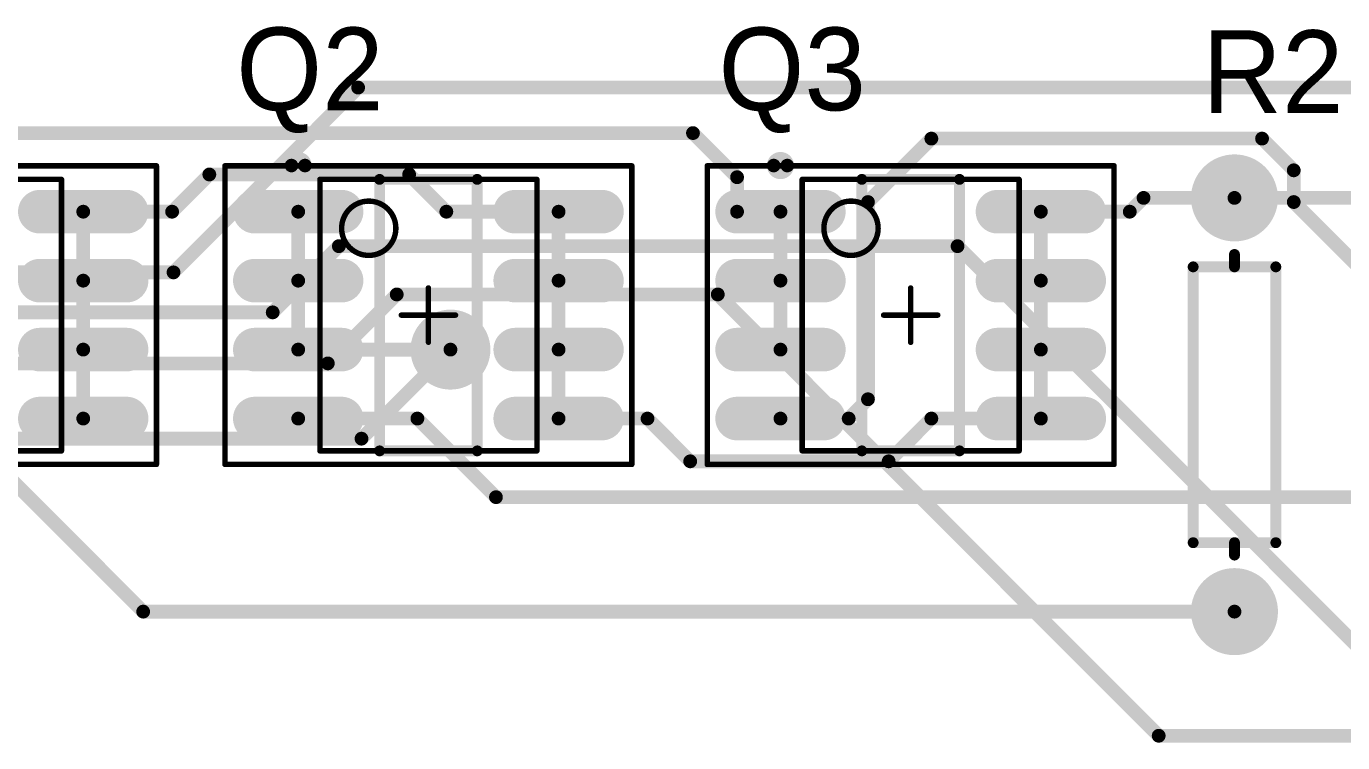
# Model space of a CAD drawing. Header units: millimetres. Extents: x 1.07 to 6.94, y 1.08 to 4.96.
# Drawn here: x 5.063 to 6.019, y 2.33 to 2.849 of the extents above; entities that cross this region are included whole.
import ezdxf

# ---------------------------------------------------------------- set-up
doc = ezdxf.new("R2010")
doc.units = ezdxf.units.MM
doc.header["$MEASUREMENT"] = 0
for name, color, linetype in [('BottomLayer', 5, 'Continuous'), ('BottomSolder', 6, 'Continuous'), ('Mechanical13', 56, 'Continuous'), ('Mechanical15', 56, 'Continuous'), ('MultiLayer', 9, 'Continuous'), ('PadHoleLayer', 156, 'Continuous'), ('TopLayer', 1, 'Continuous'), ('TopOverlay', 2, 'Continuous'), ('TopPaste', 8, 'Continuous'), ('TopSolder', 216, 'Continuous'), ('ViaHoleLayer', 16, 'Continuous')]:
    doc.layers.add(name, color=color, linetype=linetype)

# ---------------------------------------------------------------- blocks, each defined once
blk = doc.blocks.new('AXIAL_0_3_38')
at = {"layer": 'BottomLayer', "const_width": 0.02756}
for points in [[(-0.16378, 0, 1), (-0.13622, 0, 1)], [(0.13622, 0, 1), (0.16378, 0, 1)]]:
    blk.add_lwpolyline(points, format="xyb", close=True, dxfattribs=at)
at = {"layer": 'BottomSolder', "const_width": 0.03156}
for points in [[(-0.16578, 0, 1), (-0.13422, 0, 1)], [(0.13422, 0, 1), (0.16578, 0, 1)]]:
    blk.add_lwpolyline(points, format="xyb", close=True, dxfattribs=at)
at = {"layer": 'MultiLayer', "const_width": 0.02756}
for points in [[(-0.16378, 0, 1), (-0.13622, 0, 1)], [(0.13622, 0, 1), (0.16378, 0, 1)]]:
    blk.add_lwpolyline(points, format="xyb", close=True, dxfattribs=at)
at = {"layer": 'PadHoleLayer', "const_width": 0.01673}
for points in [[(-0.15837, 0, 1), (-0.14163, 0, 1)], [(0.14163, 0, 1), (0.15837, 0, 1)]]:
    blk.add_lwpolyline(points, format="xyb", close=True, dxfattribs=at)
at = {"layer": 'TopLayer', "const_width": 0.02756}
for points in [[(-0.16378, 0, 1), (-0.13622, 0, 1)], [(0.13622, 0, 1), (0.16378, 0, 1)]]:
    blk.add_lwpolyline(points, format="xyb", close=True, dxfattribs=at)
at = {"layer": 'TopOverlay', "const_width": 0.00787}
for points in [[(-0.1, 0.03), (-0.1, -0.03)], [(-0.1, 0.03), (0.1, 0.03)], [(0.1, 0.03), (0.1, 0)], [(-0.109, 0), (-0.1, 0)], [(0.1, 0), (0.109, 0)], [(0.1, 0), (0.1, -0.03)], [(-0.1, -0.03), (0.1, -0.03)]]:
    blk.add_lwpolyline(points, dxfattribs=at)
at = {"layer": 'TopOverlay', "const_width": 0.00394}
for points in [[(-0.10197, 0.03, 1), (-0.09803, 0.03, 1)], [(-0.10197, 0.03, 1), (-0.09803, 0.03, 1)], [(0.09803, 0.03, 1), (0.10197, 0.03, 1)], [(0.09803, 0.03, 1), (0.10197, 0.03, 1)], [(-0.11097, 0, 1), (-0.10703, 0, 1)], [(-0.10197, 0, 1), (-0.09803, 0, 1)], [(0.09803, 0, 1), (0.10197, 0, 1)], [(0.09803, 0, 1), (0.10197, 0, 1)], [(0.09803, 0, 1), (0.10197, 0, 1)], [(0.10703, 0, 1), (0.11097, 0, 1)], [(-0.10197, -0.03, 1), (-0.09803, -0.03, 1)], [(-0.10197, -0.03, 1), (-0.09803, -0.03, 1)], [(0.09803, -0.03, 1), (0.10197, -0.03, 1)], [(0.09803, -0.03, 1), (0.10197, -0.03, 1)]]:
    blk.add_lwpolyline(points, format="xyb", close=True, dxfattribs=at)
at = {"layer": 'TopSolder', "const_width": 0.03156}
for points in [[(-0.16578, 0, 1), (-0.13422, 0, 1)], [(0.13422, 0, 1), (0.16578, 0, 1)]]:
    blk.add_lwpolyline(points, format="xyb", close=True, dxfattribs=at)
blk = doc.blocks.new('SO_8_N_46')
at = {"layer": 'Mechanical13', "const_width": 0.00394}
for points in [[(-0.07874, -0.09843), (-0.07874, 0.09843)], [(-0.07874, 0.09843), (0.07874, 0.09843)], [(0.07874, -0.09843), (0.07874, 0.09843)], [(-0.07874, -0.09843), (0.07874, -0.09843)]]:
    blk.add_lwpolyline(points, dxfattribs=at)
at = {"layer": 'Mechanical13'}
for points, const_width in [([(-0.07972, 0.09843, 1), (-0.07776, 0.09843, 1)], 0.00197), ([(-0.07972, 0.09843, 1), (-0.07776, 0.09843, 1)], 0.00197), ([(0.07776, 0.09843, 1), (0.07972, 0.09843, 1)], 0.00197), ([(0.07776, 0.09843, 1), (0.07972, 0.09843, 1)], 0.00197), ([(-0.02362, 0.06299, 1), (-0.06299, 0.06299, 1)], 0.00394), ([(-0.06398, 0.06299, 1), (-0.06201, 0.06299, 1)], 0.00197), ([(-0.02461, 0.06299, 1), (-0.02264, 0.06299, 1)], 0.00197), ([(-0.07972, -0.09843, 1), (-0.07776, -0.09843, 1)], 0.00197), ([(-0.07972, -0.09843, 1), (-0.07776, -0.09843, 1)], 0.00197), ([(0.07776, -0.09843, 1), (0.07972, -0.09843, 1)], 0.00197), ([(0.07776, -0.09843, 1), (0.07972, -0.09843, 1)], 0.00197)]:
    blk.add_lwpolyline(points, format="xyb", close=True, dxfattribs=dict(at, const_width=const_width))
at = {"layer": 'Mechanical15', "const_width": 0.00394}
for points in [[(-0.14764, -0.10827), (-0.14764, 0.10827)], [(-0.14764, 0.10827), (0.14764, 0.10827)], [(0.14764, -0.10827), (0.14764, 0.10827)], [(0, -0.01968), (0, 0.01969)], [(-0.01969, 0), (0.01969, 0)], [(-0.14764, -0.10827), (0.14764, -0.10827)]]:
    blk.add_lwpolyline(points, dxfattribs=at)
at = {"layer": 'Mechanical15', "const_width": 0.00197}
for points in [[(-0.14862, 0.10827, 1), (-0.14665, 0.10827, 1)], [(-0.14862, 0.10827, 1), (-0.14665, 0.10827, 1)], [(0.14665, 0.10827, 1), (0.14862, 0.10827, 1)], [(0.14665, 0.10827, 1), (0.14862, 0.10827, 1)], [(-0.00098, 0.01969, 1), (0.00098, 0.01969, 1)], [(-0.02067, 0, 1), (-0.0187, 0, 1)], [(0.0187, 0, 1), (0.02067, 0, 1)], [(-0.00098, -0.01968, 1), (0.00098, -0.01968, 1)], [(-0.14862, -0.10827, 1), (-0.14665, -0.10827, 1)], [(-0.14862, -0.10827, 1), (-0.14665, -0.10827, 1)], [(0.14665, -0.10827, 1), (0.14862, -0.10827, 1)], [(0.14665, -0.10827, 1), (0.14862, -0.10827, 1)]]:
    blk.add_lwpolyline(points, format="xyb", close=True, dxfattribs=at)
at = {"layer": 'TopLayer', "const_width": 0.02362}
for points in [[(-0.12598, 0.075), (-0.06299, 0.075)], [(0.06299, 0.075), (0.12598, 0.075)], [(-0.12598, 0.025), (-0.06299, 0.025)], [(0.06299, 0.025), (0.12598, 0.025)], [(-0.12598, -0.025), (-0.06299, -0.025)], [(0.06299, -0.025), (0.12598, -0.025)], [(-0.12598, -0.075), (-0.06299, -0.075)], [(0.06299, -0.075), (0.12598, -0.075)]]:
    blk.add_lwpolyline(points, dxfattribs=at)
at = {"layer": 'TopLayer', "const_width": 0.01181}
for points in [[(-0.13189, 0.075, 1), (-0.12008, 0.075, 1)], [(-0.0689, 0.075, 1), (-0.05709, 0.075, 1)], [(0.05709, 0.075, 1), (0.0689, 0.075, 1)], [(0.12008, 0.075, 1), (0.13189, 0.075, 1)], [(-0.13189, 0.025, 1), (-0.12008, 0.025, 1)], [(-0.0689, 0.025, 1), (-0.05709, 0.025, 1)], [(0.05709, 0.025, 1), (0.0689, 0.025, 1)], [(0.12008, 0.025, 1), (0.13189, 0.025, 1)], [(-0.13189, -0.025, 1), (-0.12008, -0.025, 1)], [(-0.0689, -0.025, 1), (-0.05709, -0.025, 1)], [(0.05709, -0.025, 1), (0.0689, -0.025, 1)], [(0.12008, -0.025, 1), (0.13189, -0.025, 1)], [(-0.13189, -0.075, 1), (-0.12008, -0.075, 1)], [(-0.0689, -0.075, 1), (-0.05709, -0.075, 1)], [(0.05709, -0.075, 1), (0.0689, -0.075, 1)], [(0.12008, -0.075, 1), (0.13189, -0.075, 1)]]:
    blk.add_lwpolyline(points, format="xyb", close=True, dxfattribs=at)
at = {"layer": 'TopOverlay'}
for points, const_width in [([(-0.08957, 0.10846, 1), (-0.09941, 0.10846, 1)], 0.00984), ([(-0.10187, 0.10846, 1), (-0.09695, 0.10846, 1)], 0.00492), ([(-0.09203, 0.10846, 1), (-0.08711, 0.10846, 1)], 0.00492), ([(-0.0374, 0.09843, 1), (-0.03347, 0.09843, 1)], 0.00394), ([(-0.0374, 0.09843, 1), (-0.03347, 0.09843, 1)], 0.00394), ([(0.03347, 0.09843, 1), (0.0374, 0.09843, 1)], 0.00394), ([(0.03347, 0.09843, 1), (0.0374, 0.09843, 1)], 0.00394), ([(-0.0374, -0.09843, 1), (-0.03347, -0.09843, 1)], 0.00394), ([(-0.0374, -0.09843, 1), (-0.03347, -0.09843, 1)], 0.00394), ([(0.03347, -0.09843, 1), (0.0374, -0.09843, 1)], 0.00394), ([(0.03347, -0.09843, 1), (0.0374, -0.09843, 1)], 0.00394)]:
    blk.add_lwpolyline(points, format="xyb", close=True, dxfattribs=dict(at, const_width=const_width))
at = {"layer": 'TopOverlay', "const_width": 0.00787}
for points in [[(-0.03543, -0.09843), (-0.03543, 0.09843)], [(-0.03543, 0.09843), (0.03543, 0.09843)], [(0.03543, -0.09843), (0.03543, 0.09843)], [(-0.03543, -0.09843), (0.03543, -0.09843)]]:
    blk.add_lwpolyline(points, dxfattribs=at)
at = {"layer": 'TopPaste', "const_width": 0.02362}
for points in [[(-0.12598, 0.075), (-0.06299, 0.075)], [(0.06299, 0.075), (0.12598, 0.075)], [(-0.12598, 0.025), (-0.06299, 0.025)], [(0.06299, 0.025), (0.12598, 0.025)], [(-0.12598, -0.025), (-0.06299, -0.025)], [(0.06299, -0.025), (0.12598, -0.025)], [(-0.12598, -0.075), (-0.06299, -0.075)], [(0.06299, -0.075), (0.12598, -0.075)]]:
    blk.add_lwpolyline(points, dxfattribs=at)
at = {"layer": 'TopPaste', "const_width": 0.01181}
for points in [[(-0.13189, 0.075, 1), (-0.12008, 0.075, 1)], [(-0.0689, 0.075, 1), (-0.05709, 0.075, 1)], [(0.05709, 0.075, 1), (0.0689, 0.075, 1)], [(0.12008, 0.075, 1), (0.13189, 0.075, 1)], [(-0.13189, 0.025, 1), (-0.12008, 0.025, 1)], [(-0.0689, 0.025, 1), (-0.05709, 0.025, 1)], [(0.05709, 0.025, 1), (0.0689, 0.025, 1)], [(0.12008, 0.025, 1), (0.13189, 0.025, 1)], [(-0.13189, -0.025, 1), (-0.12008, -0.025, 1)], [(-0.0689, -0.025, 1), (-0.05709, -0.025, 1)], [(0.05709, -0.025, 1), (0.0689, -0.025, 1)], [(0.12008, -0.025, 1), (0.13189, -0.025, 1)], [(-0.13189, -0.075, 1), (-0.12008, -0.075, 1)], [(-0.0689, -0.075, 1), (-0.05709, -0.075, 1)], [(0.05709, -0.075, 1), (0.0689, -0.075, 1)], [(0.12008, -0.075, 1), (0.13189, -0.075, 1)]]:
    blk.add_lwpolyline(points, format="xyb", close=True, dxfattribs=at)
at = {"layer": 'TopSolder', "const_width": 0.03162}
for points in [[(-0.12598, 0.075), (-0.06299, 0.075)], [(0.06299, 0.075), (0.12598, 0.075)], [(-0.12598, 0.025), (-0.06299, 0.025)], [(0.06299, 0.025), (0.12598, 0.025)], [(-0.12598, -0.025), (-0.06299, -0.025)], [(0.06299, -0.025), (0.12598, -0.025)], [(-0.12598, -0.075), (-0.06299, -0.075)], [(0.06299, -0.075), (0.12598, -0.075)]]:
    blk.add_lwpolyline(points, dxfattribs=at)
at = {"layer": 'TopSolder', "const_width": 0.01581}
for points in [[(-0.13389, 0.075, 1), (-0.11808, 0.075, 1)], [(-0.0709, 0.075, 1), (-0.05509, 0.075, 1)], [(0.05509, 0.075, 1), (0.0709, 0.075, 1)], [(0.11808, 0.075, 1), (0.13389, 0.075, 1)], [(-0.13389, 0.025, 1), (-0.11808, 0.025, 1)], [(-0.0709, 0.025, 1), (-0.05509, 0.025, 1)], [(0.05509, 0.025, 1), (0.0709, 0.025, 1)], [(0.11808, 0.025, 1), (0.13389, 0.025, 1)], [(-0.13389, -0.025, 1), (-0.11808, -0.025, 1)], [(-0.0709, -0.025, 1), (-0.05509, -0.025, 1)], [(0.05509, -0.025, 1), (0.0709, -0.025, 1)], [(0.11808, -0.025, 1), (0.13389, -0.025, 1)], [(-0.13389, -0.075, 1), (-0.11808, -0.075, 1)], [(-0.0709, -0.075, 1), (-0.05509, -0.075, 1)], [(0.05509, -0.075, 1), (0.0709, -0.075, 1)], [(0.11808, -0.075, 1), (0.13389, -0.075, 1)]]:
    blk.add_lwpolyline(points, format="xyb", close=True, dxfattribs=at)
blk = doc.blocks.new('SO_8_N_47')
at = {"layer": 'Mechanical13', "const_width": 0.00394}
for points in [[(-0.07874, -0.09843), (-0.07874, 0.09843)], [(-0.07874, 0.09843), (0.07874, 0.09843)], [(0.07874, -0.09843), (0.07874, 0.09843)], [(-0.07874, -0.09843), (0.07874, -0.09843)]]:
    blk.add_lwpolyline(points, dxfattribs=at)
at = {"layer": 'Mechanical13'}
for points, const_width in [([(-0.07972, 0.09843, 1), (-0.07776, 0.09843, 1)], 0.00197), ([(-0.07972, 0.09843, 1), (-0.07776, 0.09843, 1)], 0.00197), ([(0.07776, 0.09843, 1), (0.07972, 0.09843, 1)], 0.00197), ([(0.07776, 0.09843, 1), (0.07972, 0.09843, 1)], 0.00197), ([(-0.02362, 0.06299, 1), (-0.06299, 0.06299, 1)], 0.00394), ([(-0.06398, 0.06299, 1), (-0.06201, 0.06299, 1)], 0.00197), ([(-0.02461, 0.06299, 1), (-0.02264, 0.06299, 1)], 0.00197), ([(-0.07972, -0.09843, 1), (-0.07776, -0.09843, 1)], 0.00197), ([(-0.07972, -0.09843, 1), (-0.07776, -0.09843, 1)], 0.00197), ([(0.07776, -0.09843, 1), (0.07972, -0.09843, 1)], 0.00197), ([(0.07776, -0.09843, 1), (0.07972, -0.09843, 1)], 0.00197)]:
    blk.add_lwpolyline(points, format="xyb", close=True, dxfattribs=dict(at, const_width=const_width))
at = {"layer": 'Mechanical15', "const_width": 0.00394}
for points in [[(-0.14764, -0.10827), (-0.14764, 0.10827)], [(-0.14764, 0.10827), (0.14764, 0.10827)], [(0.14764, -0.10827), (0.14764, 0.10827)], [(0, -0.01968), (0, 0.01969)], [(-0.01969, 0), (0.01969, 0)], [(-0.14764, -0.10827), (0.14764, -0.10827)]]:
    blk.add_lwpolyline(points, dxfattribs=at)
at = {"layer": 'Mechanical15', "const_width": 0.00197}
for points in [[(-0.14862, 0.10827, 1), (-0.14665, 0.10827, 1)], [(-0.14862, 0.10827, 1), (-0.14665, 0.10827, 1)], [(0.14665, 0.10827, 1), (0.14862, 0.10827, 1)], [(0.14665, 0.10827, 1), (0.14862, 0.10827, 1)], [(-0.00098, 0.01969, 1), (0.00098, 0.01969, 1)], [(-0.02067, 0, 1), (-0.0187, 0, 1)], [(0.0187, 0, 1), (0.02067, 0, 1)], [(-0.00098, -0.01968, 1), (0.00098, -0.01968, 1)], [(-0.14862, -0.10827, 1), (-0.14665, -0.10827, 1)], [(-0.14862, -0.10827, 1), (-0.14665, -0.10827, 1)], [(0.14665, -0.10827, 1), (0.14862, -0.10827, 1)], [(0.14665, -0.10827, 1), (0.14862, -0.10827, 1)]]:
    blk.add_lwpolyline(points, format="xyb", close=True, dxfattribs=at)
at = {"layer": 'TopLayer', "const_width": 0.02362}
for points in [[(-0.12598, 0.075), (-0.06299, 0.075)], [(0.06299, 0.075), (0.12598, 0.075)], [(-0.12598, 0.025), (-0.06299, 0.025)], [(0.06299, 0.025), (0.12598, 0.025)], [(-0.12598, -0.025), (-0.06299, -0.025)], [(0.06299, -0.025), (0.12598, -0.025)], [(-0.12598, -0.075), (-0.06299, -0.075)], [(0.06299, -0.075), (0.12598, -0.075)]]:
    blk.add_lwpolyline(points, dxfattribs=at)
at = {"layer": 'TopLayer', "const_width": 0.01181}
for points in [[(-0.13189, 0.075, 1), (-0.12008, 0.075, 1)], [(-0.0689, 0.075, 1), (-0.05709, 0.075, 1)], [(0.05709, 0.075, 1), (0.0689, 0.075, 1)], [(0.12008, 0.075, 1), (0.13189, 0.075, 1)], [(-0.13189, 0.025, 1), (-0.12008, 0.025, 1)], [(-0.0689, 0.025, 1), (-0.05709, 0.025, 1)], [(0.05709, 0.025, 1), (0.0689, 0.025, 1)], [(0.12008, 0.025, 1), (0.13189, 0.025, 1)], [(-0.13189, -0.025, 1), (-0.12008, -0.025, 1)], [(-0.0689, -0.025, 1), (-0.05709, -0.025, 1)], [(0.05709, -0.025, 1), (0.0689, -0.025, 1)], [(0.12008, -0.025, 1), (0.13189, -0.025, 1)], [(-0.13189, -0.075, 1), (-0.12008, -0.075, 1)], [(-0.0689, -0.075, 1), (-0.05709, -0.075, 1)], [(0.05709, -0.075, 1), (0.0689, -0.075, 1)], [(0.12008, -0.075, 1), (0.13189, -0.075, 1)]]:
    blk.add_lwpolyline(points, format="xyb", close=True, dxfattribs=at)
at = {"layer": 'TopOverlay'}
for points, const_width in [([(-0.08957, 0.10846, 1), (-0.09941, 0.10846, 1)], 0.00984), ([(-0.10187, 0.10846, 1), (-0.09695, 0.10846, 1)], 0.00492), ([(-0.09203, 0.10846, 1), (-0.08711, 0.10846, 1)], 0.00492), ([(-0.0374, 0.09843, 1), (-0.03347, 0.09843, 1)], 0.00394), ([(-0.0374, 0.09843, 1), (-0.03347, 0.09843, 1)], 0.00394), ([(0.03347, 0.09843, 1), (0.0374, 0.09843, 1)], 0.00394), ([(0.03347, 0.09843, 1), (0.0374, 0.09843, 1)], 0.00394), ([(-0.0374, -0.09843, 1), (-0.03347, -0.09843, 1)], 0.00394), ([(-0.0374, -0.09843, 1), (-0.03347, -0.09843, 1)], 0.00394), ([(0.03347, -0.09843, 1), (0.0374, -0.09843, 1)], 0.00394), ([(0.03347, -0.09843, 1), (0.0374, -0.09843, 1)], 0.00394)]:
    blk.add_lwpolyline(points, format="xyb", close=True, dxfattribs=dict(at, const_width=const_width))
at = {"layer": 'TopOverlay', "const_width": 0.00787}
for points in [[(-0.03543, -0.09843), (-0.03543, 0.09843)], [(-0.03543, 0.09843), (0.03543, 0.09843)], [(0.03543, -0.09843), (0.03543, 0.09843)], [(-0.03543, -0.09843), (0.03543, -0.09843)]]:
    blk.add_lwpolyline(points, dxfattribs=at)
at = {"layer": 'TopPaste', "const_width": 0.02362}
for points in [[(-0.12598, 0.075), (-0.06299, 0.075)], [(0.06299, 0.075), (0.12598, 0.075)], [(-0.12598, 0.025), (-0.06299, 0.025)], [(0.06299, 0.025), (0.12598, 0.025)], [(-0.12598, -0.025), (-0.06299, -0.025)], [(0.06299, -0.025), (0.12598, -0.025)], [(-0.12598, -0.075), (-0.06299, -0.075)], [(0.06299, -0.075), (0.12598, -0.075)]]:
    blk.add_lwpolyline(points, dxfattribs=at)
at = {"layer": 'TopPaste', "const_width": 0.01181}
for points in [[(-0.13189, 0.075, 1), (-0.12008, 0.075, 1)], [(-0.0689, 0.075, 1), (-0.05709, 0.075, 1)], [(0.05709, 0.075, 1), (0.0689, 0.075, 1)], [(0.12008, 0.075, 1), (0.13189, 0.075, 1)], [(-0.13189, 0.025, 1), (-0.12008, 0.025, 1)], [(-0.0689, 0.025, 1), (-0.05709, 0.025, 1)], [(0.05709, 0.025, 1), (0.0689, 0.025, 1)], [(0.12008, 0.025, 1), (0.13189, 0.025, 1)], [(-0.13189, -0.025, 1), (-0.12008, -0.025, 1)], [(-0.0689, -0.025, 1), (-0.05709, -0.025, 1)], [(0.05709, -0.025, 1), (0.0689, -0.025, 1)], [(0.12008, -0.025, 1), (0.13189, -0.025, 1)], [(-0.13189, -0.075, 1), (-0.12008, -0.075, 1)], [(-0.0689, -0.075, 1), (-0.05709, -0.075, 1)], [(0.05709, -0.075, 1), (0.0689, -0.075, 1)], [(0.12008, -0.075, 1), (0.13189, -0.075, 1)]]:
    blk.add_lwpolyline(points, format="xyb", close=True, dxfattribs=at)
at = {"layer": 'TopSolder', "const_width": 0.03162}
for points in [[(-0.12598, 0.075), (-0.06299, 0.075)], [(0.06299, 0.075), (0.12598, 0.075)], [(-0.12598, 0.025), (-0.06299, 0.025)], [(0.06299, 0.025), (0.12598, 0.025)], [(-0.12598, -0.025), (-0.06299, -0.025)], [(0.06299, -0.025), (0.12598, -0.025)], [(-0.12598, -0.075), (-0.06299, -0.075)], [(0.06299, -0.075), (0.12598, -0.075)]]:
    blk.add_lwpolyline(points, dxfattribs=at)
at = {"layer": 'TopSolder', "const_width": 0.01581}
for points in [[(-0.13389, 0.075, 1), (-0.11808, 0.075, 1)], [(-0.0709, 0.075, 1), (-0.05509, 0.075, 1)], [(0.05509, 0.075, 1), (0.0709, 0.075, 1)], [(0.11808, 0.075, 1), (0.13389, 0.075, 1)], [(-0.13389, 0.025, 1), (-0.11808, 0.025, 1)], [(-0.0709, 0.025, 1), (-0.05509, 0.025, 1)], [(0.05509, 0.025, 1), (0.0709, 0.025, 1)], [(0.11808, 0.025, 1), (0.13389, 0.025, 1)], [(-0.13389, -0.025, 1), (-0.11808, -0.025, 1)], [(-0.0709, -0.025, 1), (-0.05509, -0.025, 1)], [(0.05509, -0.025, 1), (0.0709, -0.025, 1)], [(0.11808, -0.025, 1), (0.13389, -0.025, 1)], [(-0.13389, -0.075, 1), (-0.11808, -0.075, 1)], [(-0.0709, -0.075, 1), (-0.05509, -0.075, 1)], [(0.05509, -0.075, 1), (0.0709, -0.075, 1)], [(0.11808, -0.075, 1), (0.13389, -0.075, 1)]]:
    blk.add_lwpolyline(points, format="xyb", close=True, dxfattribs=at)
blk = doc.blocks.new('SO_8_N_48')
at = {"layer": 'Mechanical13', "const_width": 0.00394}
for points in [[(-0.07874, -0.09843), (-0.07874, 0.09843)], [(-0.07874, 0.09843), (0.07874, 0.09843)], [(0.07874, -0.09843), (0.07874, 0.09843)], [(-0.07874, -0.09843), (0.07874, -0.09843)]]:
    blk.add_lwpolyline(points, dxfattribs=at)
at = {"layer": 'Mechanical13'}
for points, const_width in [([(-0.07972, 0.09843, 1), (-0.07776, 0.09843, 1)], 0.00197), ([(-0.07972, 0.09843, 1), (-0.07776, 0.09843, 1)], 0.00197), ([(0.07776, 0.09843, 1), (0.07972, 0.09843, 1)], 0.00197), ([(0.07776, 0.09843, 1), (0.07972, 0.09843, 1)], 0.00197), ([(-0.02362, 0.06299, 1), (-0.06299, 0.06299, 1)], 0.00394), ([(-0.06398, 0.06299, 1), (-0.06201, 0.06299, 1)], 0.00197), ([(-0.02461, 0.06299, 1), (-0.02264, 0.06299, 1)], 0.00197), ([(-0.07972, -0.09843, 1), (-0.07776, -0.09843, 1)], 0.00197), ([(-0.07972, -0.09843, 1), (-0.07776, -0.09843, 1)], 0.00197), ([(0.07776, -0.09843, 1), (0.07972, -0.09843, 1)], 0.00197), ([(0.07776, -0.09843, 1), (0.07972, -0.09843, 1)], 0.00197)]:
    blk.add_lwpolyline(points, format="xyb", close=True, dxfattribs=dict(at, const_width=const_width))
at = {"layer": 'Mechanical15', "const_width": 0.00394}
for points in [[(-0.14764, -0.10827), (-0.14764, 0.10827)], [(-0.14764, 0.10827), (0.14764, 0.10827)], [(0.14764, -0.10827), (0.14764, 0.10827)], [(0, -0.01968), (0, 0.01969)], [(-0.01969, 0), (0.01969, 0)], [(-0.14764, -0.10827), (0.14764, -0.10827)]]:
    blk.add_lwpolyline(points, dxfattribs=at)
at = {"layer": 'Mechanical15', "const_width": 0.00197}
for points in [[(-0.14862, 0.10827, 1), (-0.14665, 0.10827, 1)], [(-0.14862, 0.10827, 1), (-0.14665, 0.10827, 1)], [(0.14665, 0.10827, 1), (0.14862, 0.10827, 1)], [(0.14665, 0.10827, 1), (0.14862, 0.10827, 1)], [(-0.00098, 0.01969, 1), (0.00098, 0.01969, 1)], [(-0.02067, 0, 1), (-0.0187, 0, 1)], [(0.0187, 0, 1), (0.02067, 0, 1)], [(-0.00098, -0.01968, 1), (0.00098, -0.01968, 1)], [(-0.14862, -0.10827, 1), (-0.14665, -0.10827, 1)], [(-0.14862, -0.10827, 1), (-0.14665, -0.10827, 1)], [(0.14665, -0.10827, 1), (0.14862, -0.10827, 1)], [(0.14665, -0.10827, 1), (0.14862, -0.10827, 1)]]:
    blk.add_lwpolyline(points, format="xyb", close=True, dxfattribs=at)
at = {"layer": 'TopLayer', "const_width": 0.02362}
for points in [[(-0.12598, 0.075), (-0.06299, 0.075)], [(0.06299, 0.075), (0.12598, 0.075)], [(-0.12598, 0.025), (-0.06299, 0.025)], [(0.06299, 0.025), (0.12598, 0.025)], [(-0.12598, -0.025), (-0.06299, -0.025)], [(0.06299, -0.025), (0.12598, -0.025)], [(-0.12598, -0.075), (-0.06299, -0.075)], [(0.06299, -0.075), (0.12598, -0.075)]]:
    blk.add_lwpolyline(points, dxfattribs=at)
at = {"layer": 'TopLayer', "const_width": 0.01181}
for points in [[(-0.13189, 0.075, 1), (-0.12008, 0.075, 1)], [(-0.0689, 0.075, 1), (-0.05709, 0.075, 1)], [(0.05709, 0.075, 1), (0.0689, 0.075, 1)], [(0.12008, 0.075, 1), (0.13189, 0.075, 1)], [(-0.13189, 0.025, 1), (-0.12008, 0.025, 1)], [(-0.0689, 0.025, 1), (-0.05709, 0.025, 1)], [(0.05709, 0.025, 1), (0.0689, 0.025, 1)], [(0.12008, 0.025, 1), (0.13189, 0.025, 1)], [(-0.13189, -0.025, 1), (-0.12008, -0.025, 1)], [(-0.0689, -0.025, 1), (-0.05709, -0.025, 1)], [(0.05709, -0.025, 1), (0.0689, -0.025, 1)], [(0.12008, -0.025, 1), (0.13189, -0.025, 1)], [(-0.13189, -0.075, 1), (-0.12008, -0.075, 1)], [(-0.0689, -0.075, 1), (-0.05709, -0.075, 1)], [(0.05709, -0.075, 1), (0.0689, -0.075, 1)], [(0.12008, -0.075, 1), (0.13189, -0.075, 1)]]:
    blk.add_lwpolyline(points, format="xyb", close=True, dxfattribs=at)
at = {"layer": 'TopOverlay'}
for points, const_width in [([(-0.08957, 0.10846, 1), (-0.09941, 0.10846, 1)], 0.00984), ([(-0.10187, 0.10846, 1), (-0.09695, 0.10846, 1)], 0.00492), ([(-0.09203, 0.10846, 1), (-0.08711, 0.10846, 1)], 0.00492), ([(-0.0374, 0.09843, 1), (-0.03347, 0.09843, 1)], 0.00394), ([(-0.0374, 0.09843, 1), (-0.03347, 0.09843, 1)], 0.00394), ([(0.03347, 0.09843, 1), (0.0374, 0.09843, 1)], 0.00394), ([(0.03347, 0.09843, 1), (0.0374, 0.09843, 1)], 0.00394), ([(-0.0374, -0.09843, 1), (-0.03347, -0.09843, 1)], 0.00394), ([(-0.0374, -0.09843, 1), (-0.03347, -0.09843, 1)], 0.00394), ([(0.03347, -0.09843, 1), (0.0374, -0.09843, 1)], 0.00394), ([(0.03347, -0.09843, 1), (0.0374, -0.09843, 1)], 0.00394)]:
    blk.add_lwpolyline(points, format="xyb", close=True, dxfattribs=dict(at, const_width=const_width))
at = {"layer": 'TopOverlay', "const_width": 0.00787}
for points in [[(-0.03543, -0.09843), (-0.03543, 0.09843)], [(-0.03543, 0.09843), (0.03543, 0.09843)], [(0.03543, -0.09843), (0.03543, 0.09843)], [(-0.03543, -0.09843), (0.03543, -0.09843)]]:
    blk.add_lwpolyline(points, dxfattribs=at)
at = {"layer": 'TopPaste', "const_width": 0.02362}
for points in [[(-0.12598, 0.075), (-0.06299, 0.075)], [(0.06299, 0.075), (0.12598, 0.075)], [(-0.12598, 0.025), (-0.06299, 0.025)], [(0.06299, 0.025), (0.12598, 0.025)], [(-0.12598, -0.025), (-0.06299, -0.025)], [(0.06299, -0.025), (0.12598, -0.025)], [(-0.12598, -0.075), (-0.06299, -0.075)], [(0.06299, -0.075), (0.12598, -0.075)]]:
    blk.add_lwpolyline(points, dxfattribs=at)
at = {"layer": 'TopPaste', "const_width": 0.01181}
for points in [[(-0.13189, 0.075, 1), (-0.12008, 0.075, 1)], [(-0.0689, 0.075, 1), (-0.05709, 0.075, 1)], [(0.05709, 0.075, 1), (0.0689, 0.075, 1)], [(0.12008, 0.075, 1), (0.13189, 0.075, 1)], [(-0.13189, 0.025, 1), (-0.12008, 0.025, 1)], [(-0.0689, 0.025, 1), (-0.05709, 0.025, 1)], [(0.05709, 0.025, 1), (0.0689, 0.025, 1)], [(0.12008, 0.025, 1), (0.13189, 0.025, 1)], [(-0.13189, -0.025, 1), (-0.12008, -0.025, 1)], [(-0.0689, -0.025, 1), (-0.05709, -0.025, 1)], [(0.05709, -0.025, 1), (0.0689, -0.025, 1)], [(0.12008, -0.025, 1), (0.13189, -0.025, 1)], [(-0.13189, -0.075, 1), (-0.12008, -0.075, 1)], [(-0.0689, -0.075, 1), (-0.05709, -0.075, 1)], [(0.05709, -0.075, 1), (0.0689, -0.075, 1)], [(0.12008, -0.075, 1), (0.13189, -0.075, 1)]]:
    blk.add_lwpolyline(points, format="xyb", close=True, dxfattribs=at)
at = {"layer": 'TopSolder', "const_width": 0.03162}
for points in [[(-0.12598, 0.075), (-0.06299, 0.075)], [(0.06299, 0.075), (0.12598, 0.075)], [(-0.12598, 0.025), (-0.06299, 0.025)], [(0.06299, 0.025), (0.12598, 0.025)], [(-0.12598, -0.025), (-0.06299, -0.025)], [(0.06299, -0.025), (0.12598, -0.025)], [(-0.12598, -0.075), (-0.06299, -0.075)], [(0.06299, -0.075), (0.12598, -0.075)]]:
    blk.add_lwpolyline(points, dxfattribs=at)
at = {"layer": 'TopSolder', "const_width": 0.01581}
for points in [[(-0.13389, 0.075, 1), (-0.11808, 0.075, 1)], [(-0.0709, 0.075, 1), (-0.05509, 0.075, 1)], [(0.05509, 0.075, 1), (0.0709, 0.075, 1)], [(0.11808, 0.075, 1), (0.13389, 0.075, 1)], [(-0.13389, 0.025, 1), (-0.11808, 0.025, 1)], [(-0.0709, 0.025, 1), (-0.05509, 0.025, 1)], [(0.05509, 0.025, 1), (0.0709, 0.025, 1)], [(0.11808, 0.025, 1), (0.13389, 0.025, 1)], [(-0.13389, -0.025, 1), (-0.11808, -0.025, 1)], [(-0.0709, -0.025, 1), (-0.05509, -0.025, 1)], [(0.05509, -0.025, 1), (0.0709, -0.025, 1)], [(0.11808, -0.025, 1), (0.13389, -0.025, 1)], [(-0.13389, -0.075, 1), (-0.11808, -0.075, 1)], [(-0.0709, -0.075, 1), (-0.05509, -0.075, 1)], [(0.05509, -0.075, 1), (0.0709, -0.075, 1)], [(0.11808, -0.075, 1), (0.13389, -0.075, 1)]]:
    blk.add_lwpolyline(points, format="xyb", close=True, dxfattribs=at)

msp = doc.modelspace()

# ---------------------------------------------------------------- linework, layer by layer
at = {"layer": 'BottomLayer', "const_width": 0.01}
for points in [[(5.17, 2.671), (5.304, 2.805)], [(5.304, 2.805), (6.47, 2.805)], [(5.94, 2.725), (6.11, 2.725)], [(5.242, 2.642), (5.29, 2.69)], [(5.29, 2.69), (5.739, 2.69)], [(5.739, 2.69), (6.06656, 2.36244)], [(4.36, 2.671), (5.17, 2.671)], [(5.282, 2.605), (5.332, 2.655)], [(5.332, 2.655), (5.565, 2.655)], [(5.565, 2.655), (5.885, 2.335)], [(4.36, 2.642), (5.242, 2.642)], [(5.30643, 2.55043), (5.371, 2.615)], [(4.235, 2.605), (5.282, 2.605)], [(3.36957, 2.55043), (5.30643, 2.55043)], [(5.885, 2.335), (6.28, 2.335)]]:
    msp.add_lwpolyline(points, dxfattribs=at)
at = {"layer": 'BottomLayer'}
for points, const_width in [([(5.3015, 2.805, 1), (5.3065, 2.805, 1)], 0.005), ([(5.3015, 2.805, 1), (5.3065, 2.805, 1)], 0.005), ([(5.9375, 2.725, 1), (5.9425, 2.725, 1)], 0.005), ([(5.2875, 2.69, 1), (5.2925, 2.69, 1)], 0.005), ([(5.2875, 2.69, 1), (5.2925, 2.69, 1)], 0.005), ([(5.7365, 2.69, 1), (5.7415, 2.69, 1)], 0.005), ([(5.7365, 2.69, 1), (5.7415, 2.69, 1)], 0.005), ([(5.1675, 2.671, 1), (5.1725, 2.671, 1)], 0.005), ([(5.1675, 2.671, 1), (5.1725, 2.671, 1)], 0.005), ([(5.3295, 2.655, 1), (5.3345, 2.655, 1)], 0.005), ([(5.3295, 2.655, 1), (5.3345, 2.655, 1)], 0.005), ([(5.5625, 2.655, 1), (5.5675, 2.655, 1)], 0.005), ([(5.5625, 2.655, 1), (5.5675, 2.655, 1)], 0.005), ([(5.2395, 2.642, 1), (5.2445, 2.642, 1)], 0.005), ([(5.2395, 2.642, 1), (5.2445, 2.642, 1)], 0.005), ([(5.3585, 2.615, 1), (5.3835, 2.615, 1)], 0.025), ([(5.3685, 2.615, 1), (5.3735, 2.615, 1)], 0.005), ([(5.2795, 2.605, 1), (5.2845, 2.605, 1)], 0.005), ([(5.2795, 2.605, 1), (5.2845, 2.605, 1)], 0.005), ([(5.30393, 2.55043, 1), (5.30893, 2.55043, 1)], 0.005), ([(5.30393, 2.55043, 1), (5.30893, 2.55043, 1)], 0.005), ([(5.8825, 2.335, 1), (5.8875, 2.335, 1)], 0.005), ([(5.8825, 2.335, 1), (5.8875, 2.335, 1)], 0.005)]:
    msp.add_lwpolyline(points, format="xyb", close=True, dxfattribs=dict(at, const_width=const_width))
at = {"layer": 'BottomSolder', "const_width": 0.029}
msp.add_lwpolyline([(5.3565, 2.615, 1), (5.3855, 2.615, 1)], format="xyb", close=True, dxfattribs=at)
at = {"layer": 'MultiLayer', "const_width": 0.025}
msp.add_lwpolyline([(5.3585, 2.615, 1), (5.3835, 2.615, 1)], format="xyb", close=True, dxfattribs=at)
at = {"layer": 'TopLayer', "const_width": 0.01}
for points in [[(4.502, 2.772), (5.547, 2.772)], [(5.547, 2.772), (5.579, 2.74)], [(5.674, 2.722), (5.72, 2.768)], [(5.72, 2.768), (5.96, 2.768)], [(5.96, 2.768), (5.983, 2.745)], [(5.169, 2.715), (5.196, 2.742)], [(5.196, 2.742), (5.341, 2.742)], [(5.341, 2.742), (5.368, 2.715)], [(5.579, 2.715), (5.579, 2.74)], [(5.983, 2.722), (5.983, 2.745)], [(5.674, 2.579), (5.674, 2.722)], [(5.864, 2.715), (5.874, 2.725)], [(5.874, 2.725), (5.94, 2.725)], [(5.983, 2.722), (6.28, 2.425)], [(5.10449, 2.665), (5.10449, 2.715)], [(5.10449, 2.715), (5.169, 2.715)], [(5.26051, 2.665), (5.26051, 2.715)], [(5.368, 2.715), (5.44949, 2.715)], [(5.44949, 2.665), (5.44949, 2.715)], [(5.579, 2.715), (5.61051, 2.715)], [(5.61051, 2.665), (5.61051, 2.715)], [(5.79949, 2.715), (5.864, 2.715)], [(5.79949, 2.665), (5.79949, 2.715)], [(5.10449, 2.615), (5.10449, 2.665)], [(5.26051, 2.615), (5.26051, 2.665)], [(5.44949, 2.615), (5.44949, 2.665)], [(5.61051, 2.615), (5.61051, 2.665)], [(5.79949, 2.615), (5.79949, 2.665)], [(5.10449, 2.565), (5.10449, 2.615)], [(5.26051, 2.615), (5.371, 2.615)], [(5.44949, 2.565), (5.44949, 2.615)], [(5.79949, 2.565), (5.79949, 2.615)], [(5.66, 2.565), (5.674, 2.579)], [(5.008, 2.565), (5.148, 2.425)], [(5.26051, 2.565), (5.347, 2.565)], [(5.347, 2.565), (5.404, 2.508)], [(5.44949, 2.565), (5.514, 2.565)], [(5.514, 2.565), (5.545, 2.534)], [(5.61051, 2.565), (5.66, 2.565)], [(5.689, 2.534), (5.72, 2.565)], [(5.72, 2.565), (5.79949, 2.565)], [(5.545, 2.534), (5.689, 2.534)], [(5.404, 2.508), (6.027, 2.508)], [(5.148, 2.425), (5.94, 2.425)]]:
    msp.add_lwpolyline(points, dxfattribs=at)
at = {"layer": 'TopLayer'}
for points, const_width in [([(5.5445, 2.772, 1), (5.5495, 2.772, 1)], 0.005), ([(5.5445, 2.772, 1), (5.5495, 2.772, 1)], 0.005), ([(5.7175, 2.768, 1), (5.7225, 2.768, 1)], 0.005), ([(5.7175, 2.768, 1), (5.7225, 2.768, 1)], 0.005), ([(5.9575, 2.768, 1), (5.9625, 2.768, 1)], 0.005), ([(5.9575, 2.768, 1), (5.9625, 2.768, 1)], 0.005), ([(5.1935, 2.742, 1), (5.1985, 2.742, 1)], 0.005), ([(5.1935, 2.742, 1), (5.1985, 2.742, 1)], 0.005), ([(5.3385, 2.742, 1), (5.3435, 2.742, 1)], 0.005), ([(5.3385, 2.742, 1), (5.3435, 2.742, 1)], 0.005), ([(5.5765, 2.74, 1), (5.5815, 2.74, 1)], 0.005), ([(5.5765, 2.74, 1), (5.5815, 2.74, 1)], 0.005), ([(5.9805, 2.745, 1), (5.9855, 2.745, 1)], 0.005), ([(5.9805, 2.745, 1), (5.9855, 2.745, 1)], 0.005), ([(5.6715, 2.722, 1), (5.6765, 2.722, 1)], 0.005), ([(5.6715, 2.722, 1), (5.6765, 2.722, 1)], 0.005), ([(5.8715, 2.725, 1), (5.8765, 2.725, 1)], 0.005), ([(5.8715, 2.725, 1), (5.8765, 2.725, 1)], 0.005), ([(5.9375, 2.725, 1), (5.9425, 2.725, 1)], 0.005), ([(5.9805, 2.722, 1), (5.9855, 2.722, 1)], 0.005), ([(5.9805, 2.722, 1), (5.9855, 2.722, 1)], 0.005), ([(5.10199, 2.715, 1), (5.10699, 2.715, 1)], 0.005), ([(5.10199, 2.715, 1), (5.10699, 2.715, 1)], 0.005), ([(5.1665, 2.715, 1), (5.1715, 2.715, 1)], 0.005), ([(5.1665, 2.715, 1), (5.1715, 2.715, 1)], 0.005), ([(5.25801, 2.715, 1), (5.26301, 2.715, 1)], 0.005), ([(5.3655, 2.715, 1), (5.3705, 2.715, 1)], 0.005), ([(5.3655, 2.715, 1), (5.3705, 2.715, 1)], 0.005), ([(5.44699, 2.715, 1), (5.45199, 2.715, 1)], 0.005), ([(5.44699, 2.715, 1), (5.45199, 2.715, 1)], 0.005), ([(5.5765, 2.715, 1), (5.5815, 2.715, 1)], 0.005), ([(5.5765, 2.715, 1), (5.5815, 2.715, 1)], 0.005), ([(5.60801, 2.715, 1), (5.61301, 2.715, 1)], 0.005), ([(5.60801, 2.715, 1), (5.61301, 2.715, 1)], 0.005), ([(5.79699, 2.715, 1), (5.80199, 2.715, 1)], 0.005), ([(5.79699, 2.715, 1), (5.80199, 2.715, 1)], 0.005), ([(5.8615, 2.715, 1), (5.8665, 2.715, 1)], 0.005), ([(5.8615, 2.715, 1), (5.8665, 2.715, 1)], 0.005), ([(5.10199, 2.665, 1), (5.10699, 2.665, 1)], 0.005), ([(5.10199, 2.665, 1), (5.10699, 2.665, 1)], 0.005), ([(5.25801, 2.665, 1), (5.26301, 2.665, 1)], 0.005), ([(5.25801, 2.665, 1), (5.26301, 2.665, 1)], 0.005), ([(5.44699, 2.665, 1), (5.45199, 2.665, 1)], 0.005), ([(5.44699, 2.665, 1), (5.45199, 2.665, 1)], 0.005), ([(5.60801, 2.665, 1), (5.61301, 2.665, 1)], 0.005), ([(5.60801, 2.665, 1), (5.61301, 2.665, 1)], 0.005), ([(5.79699, 2.665, 1), (5.80199, 2.665, 1)], 0.005), ([(5.79699, 2.665, 1), (5.80199, 2.665, 1)], 0.005), ([(5.3585, 2.615, 1), (5.3835, 2.615, 1)], 0.025), ([(5.10199, 2.615, 1), (5.10699, 2.615, 1)], 0.005), ([(5.10199, 2.615, 1), (5.10699, 2.615, 1)], 0.005), ([(5.25801, 2.615, 1), (5.26301, 2.615, 1)], 0.005), ([(5.25801, 2.615, 1), (5.26301, 2.615, 1)], 0.005), ([(5.3685, 2.615, 1), (5.3735, 2.615, 1)], 0.005), ([(5.44699, 2.615, 1), (5.45199, 2.615, 1)], 0.005), ([(5.44699, 2.615, 1), (5.45199, 2.615, 1)], 0.005), ([(5.60801, 2.615, 1), (5.61301, 2.615, 1)], 0.005), ([(5.79699, 2.615, 1), (5.80199, 2.615, 1)], 0.005), ([(5.79699, 2.615, 1), (5.80199, 2.615, 1)], 0.005), ([(5.6715, 2.579, 1), (5.6765, 2.579, 1)], 0.005), ([(5.6715, 2.579, 1), (5.6765, 2.579, 1)], 0.005), ([(5.10199, 2.565, 1), (5.10699, 2.565, 1)], 0.005), ([(5.25801, 2.565, 1), (5.26301, 2.565, 1)], 0.005), ([(5.3445, 2.565, 1), (5.3495, 2.565, 1)], 0.005), ([(5.3445, 2.565, 1), (5.3495, 2.565, 1)], 0.005), ([(5.44699, 2.565, 1), (5.45199, 2.565, 1)], 0.005), ([(5.44699, 2.565, 1), (5.45199, 2.565, 1)], 0.005), ([(5.5115, 2.565, 1), (5.5165, 2.565, 1)], 0.005), ([(5.5115, 2.565, 1), (5.5165, 2.565, 1)], 0.005), ([(5.60801, 2.565, 1), (5.61301, 2.565, 1)], 0.005), ([(5.6575, 2.565, 1), (5.6625, 2.565, 1)], 0.005), ([(5.6575, 2.565, 1), (5.6625, 2.565, 1)], 0.005), ([(5.7175, 2.565, 1), (5.7225, 2.565, 1)], 0.005), ([(5.7175, 2.565, 1), (5.7225, 2.565, 1)], 0.005), ([(5.79699, 2.565, 1), (5.80199, 2.565, 1)], 0.005), ([(5.79699, 2.565, 1), (5.80199, 2.565, 1)], 0.005), ([(5.5425, 2.534, 1), (5.5475, 2.534, 1)], 0.005), ([(5.5425, 2.534, 1), (5.5475, 2.534, 1)], 0.005), ([(5.6865, 2.534, 1), (5.6915, 2.534, 1)], 0.005), ([(5.6865, 2.534, 1), (5.6915, 2.534, 1)], 0.005), ([(5.4015, 2.508, 1), (5.4065, 2.508, 1)], 0.005), ([(5.4015, 2.508, 1), (5.4065, 2.508, 1)], 0.005), ([(5.1455, 2.425, 1), (5.1505, 2.425, 1)], 0.005), ([(5.1455, 2.425, 1), (5.1505, 2.425, 1)], 0.005), ([(5.9375, 2.425, 1), (5.9425, 2.425, 1)], 0.005)]:
    msp.add_lwpolyline(points, format="xyb", close=True, dxfattribs=dict(at, const_width=const_width))
at = {"layer": 'TopSolder', "const_width": 0.029}
msp.add_lwpolyline([(5.3565, 2.615, 1), (5.3855, 2.615, 1)], format="xyb", close=True, dxfattribs=at)
at = {"layer": 'ViaHoleLayer', "const_width": 0.014}
msp.add_lwpolyline([(5.364, 2.615, 1), (5.378, 2.615, 1)], format="xyb", close=True, dxfattribs=at)

# ---------------------------------------------------------------- block references
for name, p in [('SO_8_N_48', (5.01, 2.64)), ('SO_8_N_47', (5.355, 2.64)), ('SO_8_N_46', (5.705, 2.64))]:
    msp.add_blockref(name, p)
at = {"rotation": 90}
msp.add_blockref('AXIAL_0_3_38', (5.94, 2.575), dxfattribs=at)

# ---------------------------------------------------------------- texts
at = {"layer": 'TopOverlay'}
for s, p in [('Q2', (5.2155, 2.7885)), ('Q3', (5.5655, 2.7885)), ('R2', (5.9165, 2.7865))]:
    msp.add_text(s, height=0.06, dxfattribs=at).set_placement(p)

doc.saveas('drawing.dxf')
